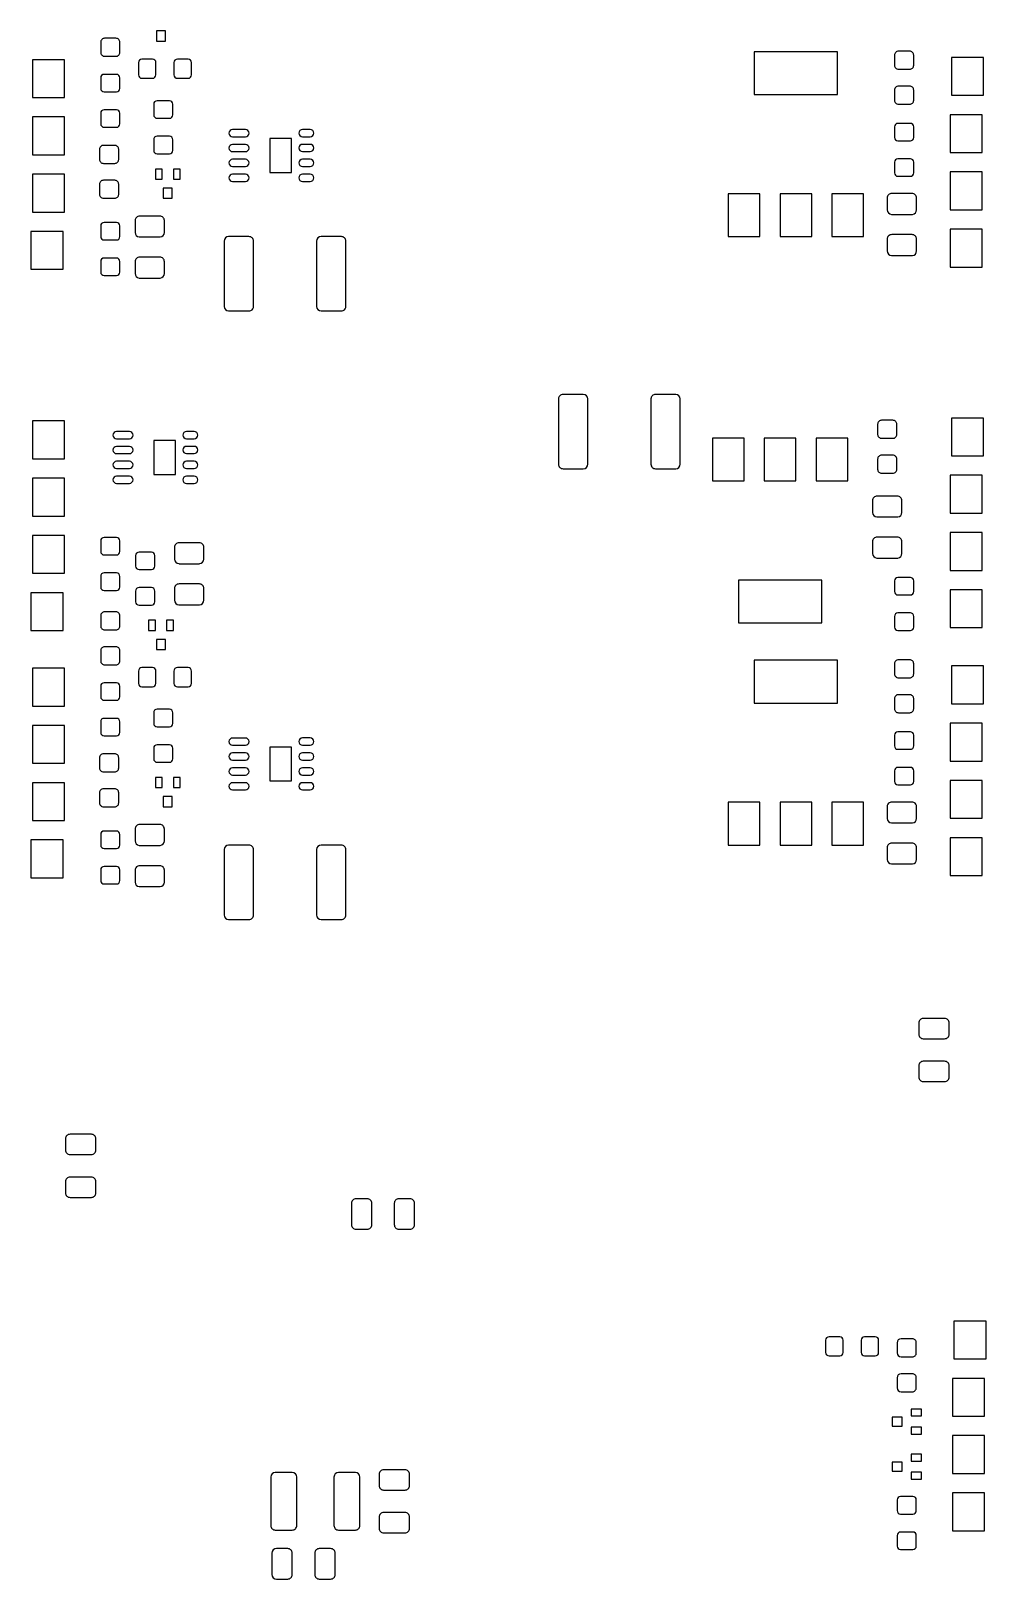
# Model space of a CAD drawing. Extents: x -210 to 210, y -160 to 160.
# Drawn here: x -45.7 to -3.4, y 17.8 to 86.5 of the extents above; entities that cross this region are included whole.
import ezdxf

# ---------------------------------------------------------------- set-up
doc = ezdxf.new("R2010")
doc.units = 0
doc.header["$MEASUREMENT"] = 0
doc.layers.get('0').update_dxf_attribs({"linetype": 'CONTINUOUS'})

msp = doc.modelspace()

# ---------------------------------------------------------------- linework, layer by layer
for points in [[(-41.795, 86.015, 0.414214), (-41.97, 86.19), (-41.97, 86.19), (-42.47, 86.19), (-42.47, 86.19, 0.414214), (-42.645, 86.015), (-42.645, 86.015), (-42.645, 85.565), (-42.645, 85.565, 0.414214), (-42.47, 85.39), (-42.47, 85.39), (-41.97, 85.39), (-41.97, 85.39, 0.414214), (-41.795, 85.565), (-41.795, 85.565), (-41.795, 86.015)], [(-40.195, 85.115, 0.415581), (-40.344998, 85.265), (-40.344998, 85.265), (-40.82, 85.265), (-40.82, 85.265, 0.414409), (-40.97, 85.115), (-40.97, 85.115), (-40.97, 84.565), (-40.97, 84.565, 0.412845), (-40.82, 84.415), (-40.82, 84.415), (-40.344998, 84.415), (-40.344998, 84.415, 0.414013), (-40.195, 84.565), (-40.195, 84.565), (-40.195, 85.115)], [(-38.62, 85.115, 0.41559), (-38.770002, 85.265), (-38.770002, 85.265), (-39.244998, 85.265), (-39.244998, 85.265, 0.414414), (-39.395, 85.115), (-39.395, 85.115), (-39.395, 84.565), (-39.395, 84.565, 0.412854), (-39.244998, 84.415), (-39.244998, 84.415), (-38.770002, 84.415), (-38.770002, 84.415, 0.414028), (-38.62, 84.565), (-38.62, 84.565), (-38.62, 85.115)], [(-6.595, 85.44, 0.414214), (-6.77, 85.615), (-6.77, 85.615), (-7.27, 85.615), (-7.27, 85.615, 0.414214), (-7.445, 85.44), (-7.445, 85.44), (-7.445, 84.99), (-7.445, 84.99, 0.414214), (-7.27, 84.815), (-7.27, 84.815), (-6.77, 84.815), (-6.77, 84.815, 0.414214), (-6.595, 84.99), (-6.595, 84.99), (-6.595, 85.44)], [(-41.795, 84.44, 0.415178), (-41.945, 84.59), (-41.945, 84.59), (-42.495, 84.59), (-42.495, 84.59, 0.415178), (-42.645, 84.44), (-42.645, 84.44), (-42.645, 83.965), (-42.645, 83.965, 0.413234), (-42.495, 83.815), (-42.495, 83.815), (-41.945, 83.815), (-41.945, 83.815, 0.413234), (-41.795, 83.965), (-41.795, 83.965), (-41.795, 84.44)], [(-6.595, 83.89, 0.414214), (-6.77, 84.065), (-6.77, 84.065), (-7.27, 84.065), (-7.27, 84.065, 0.414214), (-7.445, 83.89), (-7.445, 83.89), (-7.445, 83.44), (-7.445, 83.44, 0.414214), (-7.27, 83.265), (-7.27, 83.265), (-6.77, 83.265), (-6.77, 83.265, 0.414214), (-6.595, 83.44), (-6.595, 83.44), (-6.595, 83.89)], [(-39.445002, 83.265, 0.415198), (-39.595, 83.415), (-39.595, 83.415), (-40.144998, 83.415), (-40.144998, 83.415, 0.415202), (-40.295, 83.265), (-40.295, 83.265), (-40.295, 82.79), (-40.295, 82.79, 0.413253), (-40.144998, 82.64), (-40.144998, 82.64), (-39.595, 82.64), (-39.595, 82.64, 0.413252), (-39.445002, 82.79), (-39.445002, 82.79), (-39.445002, 83.265)], [(-41.795, 82.865, 0.415198), (-41.945, 83.015), (-41.945, 83.015), (-42.495, 83.015), (-42.495, 83.015, 0.415198), (-42.645, 82.865), (-42.645, 82.865), (-42.645, 82.39), (-42.645, 82.39, 0.413253), (-42.495, 82.24), (-42.495, 82.24), (-41.945, 82.24), (-41.945, 82.24, 0.413253), (-41.795, 82.39), (-41.795, 82.39), (-41.795, 82.865)], [(-39.445002, 81.69, 0.415198), (-39.595, 81.84), (-39.595, 81.84), (-40.144998, 81.84), (-40.144998, 81.84, 0.415202), (-40.295, 81.69), (-40.295, 81.69), (-40.295, 81.215), (-40.295, 81.215, 0.413243), (-40.144998, 81.065), (-40.144998, 81.065), (-39.595, 81.065), (-39.595, 81.065, 0.413243), (-39.445002, 81.215), (-39.445002, 81.215), (-39.445002, 81.69)], [(-36.227, 81.819995, 0.414214), (-36.067002, 81.98), (-36.067002, 81.98, 0.414214), (-36.227, 82.14), (-36.227, 82.14), (-36.796997, 82.14), (-36.796997, 82.14, 0.414214), (-36.957, 81.98), (-36.957, 81.98, 0.414214), (-36.796997, 81.819995), (-36.796997, 81.819995), (-36.227, 81.819995)], [(-33.356997, 81.822998, 0.414214), (-33.197, 81.982998), (-33.197, 81.982998, 0.414214), (-33.356997, 82.142998), (-33.356997, 82.142998), (-33.697002, 82.142998), (-33.697002, 82.142998, 0.414214), (-33.857, 81.982998), (-33.857, 81.982998, 0.414214), (-33.697002, 81.822998), (-33.697002, 81.822998), (-33.356997, 81.822998)], [(-6.595, 82.265, 0.415199), (-6.745, 82.415), (-6.745, 82.415), (-7.295, 82.415), (-7.295, 82.415, 0.4152), (-7.445, 82.265), (-7.445, 82.265), (-7.445, 81.79), (-7.445, 81.79, 0.41325), (-7.295, 81.64), (-7.295, 81.64), (-6.745, 81.64), (-6.745, 81.64, 0.41325), (-6.595, 81.79), (-6.595, 81.79), (-6.595, 82.265)], [(-41.845, 81.265005, 0.414214), (-42.02, 81.44), (-42.02, 81.44), (-42.52, 81.44), (-42.52, 81.44, 0.414214), (-42.695, 81.265005), (-42.695, 81.265005), (-42.695, 80.815), (-42.695, 80.815, 0.414214), (-42.52, 80.640005), (-42.52, 80.640005), (-42.02, 80.640005), (-42.02, 80.640005, 0.414214), (-41.845, 80.815), (-41.845, 80.815), (-41.845, 81.265005)], [(-36.227, 81.16, 0.414214), (-36.067002, 81.320005), (-36.067002, 81.320005, 0.414214), (-36.227, 81.479995), (-36.227, 81.479995), (-36.796997, 81.479995), (-36.796997, 81.479995, 0.414214), (-36.957, 81.320005), (-36.957, 81.320005, 0.414214), (-36.796997, 81.16), (-36.796997, 81.16), (-36.227, 81.16)], [(-33.356997, 81.162998, 0.414214), (-33.197, 81.322998), (-33.197, 81.322998, 0.414214), (-33.356997, 81.482998), (-33.356997, 81.482998), (-33.697002, 81.482998), (-33.697002, 81.482998, 0.414214), (-33.857, 81.322998), (-33.857, 81.322998, 0.414214), (-33.697002, 81.162998), (-33.697002, 81.162998), (-33.356997, 81.162998)], [(-36.227, 80.500996, 0.414214), (-36.067002, 80.661001), (-36.067002, 80.661001, 0.414214), (-36.227, 80.821001), (-36.227, 80.821001), (-36.796997, 80.821001), (-36.796997, 80.821001, 0.414214), (-36.957, 80.661001), (-36.957, 80.661001, 0.414214), (-36.796997, 80.500996), (-36.796997, 80.500996), (-36.227, 80.500996)], [(-33.356997, 80.498999, 0.414214), (-33.197, 80.659004), (-33.197, 80.659004, 0.414214), (-33.356997, 80.819004), (-33.356997, 80.819004), (-33.697002, 80.819004), (-33.697002, 80.819004, 0.414214), (-33.857, 80.659004), (-33.857, 80.659004, 0.414214), (-33.697002, 80.498999), (-33.697002, 80.498999), (-33.356997, 80.498999)], [(-6.595, 80.691001, 0.413231), (-6.745, 80.840996), (-6.745, 80.840996), (-7.295, 80.840996), (-7.295, 80.840996, 0.413231), (-7.445, 80.691001), (-7.445, 80.691001), (-7.445, 80.215996), (-7.445, 80.215996, 0.415181), (-7.295, 80.066001), (-7.295, 80.066001), (-6.745, 80.066001), (-6.745, 80.066001, 0.41518), (-6.595, 80.215996), (-6.595, 80.215996), (-6.595, 80.691001)], [(-41.845, 79.715, 0.414214), (-42.02, 79.89), (-42.02, 79.89), (-42.52, 79.89), (-42.52, 79.89, 0.414214), (-42.695, 79.715), (-42.695, 79.715), (-42.695, 79.265), (-42.695, 79.265, 0.414214), (-42.52, 79.09), (-42.52, 79.09), (-42.02, 79.09), (-42.02, 79.09, 0.414214), (-41.845, 79.265), (-41.845, 79.265), (-41.845, 79.715)], [(-36.227, 79.839995, 0.414214), (-36.067002, 80), (-36.067002, 80, 0.414214), (-36.227, 80.16), (-36.227, 80.16), (-36.796997, 80.16), (-36.796997, 80.16, 0.414214), (-36.957, 80), (-36.957, 80, 0.414214), (-36.796997, 79.839995), (-36.796997, 79.839995), (-36.227, 79.839995)], [(-33.356997, 79.838999, 0.414214), (-33.197, 79.998999), (-33.197, 79.998999, 0.414214), (-33.356997, 80.158999), (-33.356997, 80.158999), (-33.697002, 80.158999), (-33.697002, 80.158999, 0.414214), (-33.857, 79.998999), (-33.857, 79.998999, 0.414214), (-33.697002, 79.838999), (-33.697002, 79.838999), (-33.356997, 79.838999)], [(-6.47, 79.102002, 0.414939), (-6.67, 79.301997), (-6.67, 79.301997), (-7.57, 79.301997), (-7.57, 79.301997, 0.414939), (-7.77, 79.102002), (-7.77, 79.102002), (-7.77, 78.576997), (-7.77, 78.576997, 0.393126), (-7.584, 78.377998), (-7.584, 78.377998), (-7.57, 78.377002), (-7.57, 78.377002), (-6.67, 78.377002), (-6.67, 78.377002), (-6.656, 78.377998), (-6.656, 78.377998, 0.393126), (-6.47, 78.576997), (-6.47, 78.576997), (-6.47, 79.102002)], [(-41.795, 77.864995, 0.415198), (-41.945, 78.015), (-41.945, 78.015), (-42.495, 78.015), (-42.495, 78.015, 0.415198), (-42.645, 77.864995), (-42.645, 77.864995), (-42.645, 77.39), (-42.645, 77.39, 0.413253), (-42.495, 77.24), (-42.495, 77.24), (-41.945, 77.24), (-41.945, 77.24, 0.413253), (-41.795, 77.39), (-41.795, 77.39), (-41.795, 77.864995)], [(-39.82, 78.102998, 0.414951), (-40.02, 78.303003), (-40.02, 78.303003), (-40.92, 78.303003), (-40.92, 78.303003, 0.414951), (-41.12, 78.102998), (-41.12, 78.102998), (-41.12, 77.578003), (-41.12, 77.578003, 0.393122), (-40.933999, 77.379004), (-40.933999, 77.379004), (-40.92, 77.377998), (-40.92, 77.377998), (-40.02, 77.377998), (-40.02, 77.377998), (-40.006001, 77.379004), (-40.006001, 77.379004, 0.393118), (-39.82, 77.578003), (-39.82, 77.578003), (-39.82, 78.102998)], [(-35.870999, 77.189995, 0.414804), (-36.070999, 77.39), (-36.070999, 77.39), (-36.972002, 77.39), (-36.972002, 77.39, 0.413639), (-37.172002, 77.189995), (-37.172002, 77.189995), (-37.172002, 74.29), (-37.172002, 74.29, 0.413624), (-36.972002, 74.089995), (-36.972002, 74.089995), (-36.070999, 74.089995), (-36.070999, 74.089995, 0.414797), (-35.870999, 74.29), (-35.870999, 74.29), (-35.870999, 77.189995)], [(-31.769998, 77.189995, 0.414958), (-31.970002, 77.39), (-31.970002, 77.39), (-32.871001, 77.39), (-32.871001, 77.39, 0.413492), (-33.071001, 77.189995), (-33.071001, 77.189995), (-33.071001, 74.29), (-33.071001, 74.29, 0.413478), (-32.871001, 74.089995), (-32.871001, 74.089995), (-31.970002, 74.089995), (-31.970002, 74.089995, 0.414958), (-31.769998, 74.29), (-31.769998, 74.29), (-31.769998, 77.189995)], [(-6.47, 77.276997, 0.414953), (-6.67, 77.477002), (-6.67, 77.477002), (-7.57, 77.477002), (-7.57, 77.477002, 0.414953), (-7.77, 77.276997), (-7.77, 77.276997), (-7.77, 76.752002), (-7.77, 76.752002, 0.39312), (-7.584, 76.553003), (-7.584, 76.553003), (-7.57, 76.551997), (-7.57, 76.551997), (-6.67, 76.551997), (-6.67, 76.551997), (-6.656, 76.553003), (-6.656, 76.553003, 0.39312), (-6.47, 76.752002), (-6.47, 76.752002), (-6.47, 77.276997)], [(-41.795, 76.289995, 0.415198), (-41.945, 76.44), (-41.945, 76.44), (-42.495, 76.44), (-42.495, 76.44, 0.415198), (-42.645, 76.289995), (-42.645, 76.289995), (-42.645, 75.815), (-42.645, 75.815, 0.413234), (-42.495, 75.664995), (-42.495, 75.664995), (-41.945, 75.664995), (-41.945, 75.664995, 0.413234), (-41.795, 75.815), (-41.795, 75.815), (-41.795, 76.289995)], [(-39.82, 76.277002, 0.414944), (-40.02, 76.476997), (-40.02, 76.476997), (-40.92, 76.476997), (-40.92, 76.476997, 0.414944), (-41.12, 76.277002), (-41.12, 76.277002), (-41.12, 75.751997), (-41.12, 75.751997, 0.393115), (-40.933999, 75.552998), (-40.933999, 75.552998), (-40.92, 75.552002), (-40.92, 75.552002), (-40.02, 75.552002), (-40.02, 75.552002), (-40.006001, 75.552998), (-40.006001, 75.552998, 0.393112), (-39.82, 75.751997), (-39.82, 75.751997), (-39.82, 76.277002)], [(-21.045, 70.189995, 0.413489), (-21.245, 70.39), (-21.245, 70.39), (-22.145999, 70.39), (-22.145999, 70.39, 0.414955), (-22.345999, 70.189995), (-22.345999, 70.189995), (-22.345999, 67.29), (-22.345999, 67.29, 0.414955), (-22.145999, 67.089995), (-22.145999, 67.089995), (-21.245, 67.089995), (-21.245, 67.089995, 0.413489), (-21.045, 67.29), (-21.045, 67.29), (-21.045, 70.189995)], [(-16.945001, 70.189995, 0.413491), (-17.145, 70.39), (-17.145, 70.39), (-18.045999, 70.39), (-18.045999, 70.39, 0.414955), (-18.246001, 70.189995), (-18.246001, 70.189995), (-18.246001, 67.29), (-18.246001, 67.29, 0.414955), (-18.045999, 67.089995), (-18.045999, 67.089995), (-17.145, 67.089995), (-17.145, 67.089995, 0.413491), (-16.945001, 67.29), (-16.945001, 67.29), (-16.945001, 70.189995)], [(-41.37, 68.421001, 0.414214), (-41.21, 68.581001), (-41.21, 68.581001, 0.414214), (-41.37, 68.741001), (-41.37, 68.741001), (-41.94, 68.741001), (-41.94, 68.741001, 0.414214), (-42.1, 68.581001), (-42.1, 68.581001, 0.414214), (-41.94, 68.421001), (-41.94, 68.421001), (-41.37, 68.421001)], [(-38.5, 68.423003, 0.414214), (-38.339998, 68.582998), (-38.339998, 68.582998, 0.414214), (-38.5, 68.742998), (-38.5, 68.742998), (-38.84, 68.742998), (-38.84, 68.742998, 0.414214), (-39, 68.582998), (-39, 68.582998, 0.414214), (-38.84, 68.423003), (-38.84, 68.423003), (-38.5, 68.423003)], [(-7.345, 69.064995, 0.414214), (-7.52, 69.239995), (-7.52, 69.239995), (-8.019999, 69.239995), (-8.019999, 69.239995, 0.414214), (-8.195, 69.064995), (-8.195, 69.064995), (-8.195, 68.614995), (-8.195, 68.614995, 0.414214), (-8.019999, 68.44), (-8.019999, 68.44), (-7.52, 68.44), (-7.52, 68.44, 0.414214), (-7.345, 68.614995), (-7.345, 68.614995), (-7.345, 69.064995)], [(-41.37, 67.760996, 0.414214), (-41.21, 67.920996), (-41.21, 67.920996, 0.414214), (-41.37, 68.081001), (-41.37, 68.081001), (-41.94, 68.081001), (-41.94, 68.081001, 0.414214), (-42.1, 67.920996), (-42.1, 67.920996, 0.414214), (-41.94, 67.760996), (-41.94, 67.760996), (-41.37, 67.760996)], [(-38.5, 67.763003, 0.414214), (-38.339998, 67.923003), (-38.339998, 67.923003, 0.414214), (-38.5, 68.083003), (-38.5, 68.083003), (-38.84, 68.083003), (-38.84, 68.083003, 0.414214), (-39, 67.923003), (-39, 67.923003, 0.414214), (-38.84, 67.763003), (-38.84, 67.763003), (-38.5, 67.763003)], [(-41.37, 67.100005, 0.414214), (-41.21, 67.259995), (-41.21, 67.259995, 0.414214), (-41.37, 67.42), (-41.37, 67.42), (-41.94, 67.42), (-41.94, 67.42, 0.414214), (-42.1, 67.259995), (-42.1, 67.259995, 0.414214), (-41.94, 67.100005), (-41.94, 67.100005), (-41.37, 67.100005)], [(-38.5, 67.098999, 0.414214), (-38.339998, 67.258999), (-38.339998, 67.258999, 0.414214), (-38.5, 67.418999), (-38.5, 67.418999), (-38.84, 67.418999), (-38.84, 67.418999, 0.414214), (-39, 67.258999), (-39, 67.258999, 0.414214), (-38.84, 67.098999), (-38.84, 67.098999), (-38.5, 67.098999)], [(-7.345, 67.515, 0.414214), (-7.52, 67.69), (-7.52, 67.69), (-8.019999, 67.69), (-8.019999, 67.69, 0.414214), (-8.195, 67.515), (-8.195, 67.515), (-8.195, 67.065), (-8.195, 67.065, 0.414214), (-8.019999, 66.89), (-8.019999, 66.89), (-7.52, 66.89), (-7.52, 66.89, 0.414214), (-7.345, 67.065), (-7.345, 67.065), (-7.345, 67.515)], [(-41.37, 66.441001, 0.414214), (-41.21, 66.601001), (-41.21, 66.601001, 0.414214), (-41.37, 66.761001), (-41.37, 66.761001), (-41.94, 66.761001), (-41.94, 66.761001, 0.414214), (-42.1, 66.601001), (-42.1, 66.601001, 0.414214), (-41.94, 66.441001), (-41.94, 66.441001), (-41.37, 66.441001)], [(-38.5, 66.439004, 0.414214), (-38.339998, 66.598994), (-38.339998, 66.598994, 0.414214), (-38.5, 66.758999), (-38.5, 66.758999), (-38.84, 66.758999), (-38.84, 66.758999, 0.414214), (-39, 66.598994), (-39, 66.598994, 0.414214), (-38.84, 66.439004), (-38.84, 66.439004), (-38.5, 66.439004)], [(-7.12, 65.677998, 0.414945), (-7.32, 65.877998), (-7.32, 65.877998), (-8.22, 65.877998), (-8.22, 65.877998, 0.414945), (-8.42, 65.677998), (-8.42, 65.677998), (-8.42, 65.153003), (-8.42, 65.153003, 0.393128), (-8.234, 64.953999), (-8.234, 64.953999), (-8.22, 64.952998), (-8.22, 64.952998), (-7.32, 64.952998), (-7.32, 64.952998), (-7.306, 64.953999), (-7.306, 64.953999, 0.393127), (-7.12, 65.153003), (-7.12, 65.153003), (-7.12, 65.677998)], [(-41.795, 63.890005, 0.415178), (-41.945, 64.04), (-41.945, 64.04), (-42.495, 64.04), (-42.495, 64.04, 0.415178), (-42.645, 63.890005), (-42.645, 63.890005), (-42.645, 63.415), (-42.645, 63.415, 0.413233), (-42.495, 63.265005), (-42.495, 63.265005), (-41.945, 63.265005), (-41.945, 63.265005, 0.413233), (-41.795, 63.415), (-41.795, 63.415), (-41.795, 63.890005)], [(-7.12, 63.851997, 0.414952), (-7.32, 64.052002), (-7.32, 64.052002), (-8.22, 64.052002), (-8.22, 64.052002, 0.414952), (-8.42, 63.851997), (-8.42, 63.851997), (-8.42, 63.327002), (-8.42, 63.327002, 0.393121), (-8.234, 63.128003), (-8.234, 63.128003), (-8.22, 63.126997), (-8.22, 63.126997), (-7.32, 63.126997), (-7.32, 63.126997), (-7.306, 63.128003), (-7.306, 63.128003, 0.39312), (-7.12, 63.327002), (-7.12, 63.327002), (-7.12, 63.851997)], [(-40.245, 63.24, 0.415202), (-40.395, 63.39), (-40.395, 63.39), (-40.945, 63.39), (-40.945, 63.39, 0.415202), (-41.095, 63.24), (-41.095, 63.24), (-41.095, 62.765), (-41.095, 62.765, 0.413243), (-40.945, 62.615), (-40.945, 62.615), (-40.395, 62.615), (-40.395, 62.615, 0.413243), (-40.245, 62.765), (-40.245, 62.765), (-40.245, 63.24)], [(-38.07, 63.602998, 0.414951), (-38.27, 63.803003), (-38.27, 63.803003), (-39.17, 63.803003), (-39.17, 63.803003, 0.414955), (-39.37, 63.602998), (-39.37, 63.602998), (-39.37, 63.078003), (-39.37, 63.078003, 0.393119), (-39.184001, 62.878994), (-39.184001, 62.878994), (-39.17, 62.877998), (-39.17, 62.877998), (-38.27, 62.877998), (-38.27, 62.877998), (-38.256001, 62.878994), (-38.256001, 62.878994, 0.393119), (-38.07, 63.078003), (-38.07, 63.078003), (-38.07, 63.602998)], [(-41.795, 62.315, 0.415198), (-41.945, 62.465), (-41.945, 62.465), (-42.495, 62.465), (-42.495, 62.465, 0.415198), (-42.645, 62.315), (-42.645, 62.315), (-42.645, 61.84), (-42.645, 61.84, 0.413243), (-42.495, 61.69), (-42.495, 61.69), (-41.945, 61.69), (-41.945, 61.69, 0.413243), (-41.795, 61.84), (-41.795, 61.84), (-41.795, 62.315)], [(-38.07, 61.776997, 0.414951), (-38.27, 61.976997), (-38.27, 61.976997), (-39.17, 61.976997), (-39.17, 61.976997, 0.414955), (-39.37, 61.776997), (-39.37, 61.776997), (-39.37, 61.252002), (-39.37, 61.252002, 0.393119), (-39.184001, 61.052998), (-39.184001, 61.052998), (-39.17, 61.051997), (-39.17, 61.051997), (-38.27, 61.051997), (-38.27, 61.051997), (-38.256001, 61.052998), (-38.256001, 61.052998, 0.393119), (-38.07, 61.252002), (-38.07, 61.252002), (-38.07, 61.776997)], [(-6.595, 62.115, 0.415189), (-6.745, 62.265), (-6.745, 62.265), (-7.295, 62.265), (-7.295, 62.265, 0.41519), (-7.445, 62.115), (-7.445, 62.115), (-7.445, 61.64), (-7.445, 61.64, 0.413241), (-7.295, 61.49), (-7.295, 61.49), (-6.745, 61.49), (-6.745, 61.49, 0.413241), (-6.595, 61.64), (-6.595, 61.64), (-6.595, 62.115)], [(-40.245, 61.665, 0.415193), (-40.395, 61.815), (-40.395, 61.815), (-40.945, 61.815), (-40.945, 61.815, 0.415193), (-41.095, 61.665), (-41.095, 61.665), (-41.095, 61.19), (-41.095, 61.19, 0.413243), (-40.945, 61.04), (-40.945, 61.04), (-40.395, 61.04), (-40.395, 61.04, 0.413243), (-40.245, 61.19), (-40.245, 61.19), (-40.245, 61.665)], [(-41.795, 60.565, 0.414214), (-41.97, 60.74), (-41.97, 60.74), (-42.47, 60.74), (-42.47, 60.74, 0.414214), (-42.645, 60.565), (-42.645, 60.565), (-42.645, 60.115), (-42.645, 60.115, 0.414214), (-42.47, 59.94), (-42.47, 59.94), (-41.97, 59.94), (-41.97, 59.94, 0.414214), (-41.795, 60.115), (-41.795, 60.115), (-41.795, 60.565)], [(-6.595, 60.54, 0.415189), (-6.745, 60.69), (-6.745, 60.69), (-7.295, 60.69), (-7.295, 60.69, 0.41519), (-7.445, 60.54), (-7.445, 60.54), (-7.445, 60.065), (-7.445, 60.065, 0.413241), (-7.295, 59.915), (-7.295, 59.915), (-6.745, 59.915), (-6.745, 59.915, 0.413241), (-6.595, 60.065), (-6.595, 60.065), (-6.595, 60.54)], [(-41.795, 59.015, 0.414214), (-41.97, 59.19), (-41.97, 59.19), (-42.47, 59.19), (-42.47, 59.19, 0.414214), (-42.645, 59.015), (-42.645, 59.015), (-42.645, 58.565), (-42.645, 58.565, 0.414214), (-42.47, 58.39), (-42.47, 58.39), (-41.97, 58.39), (-41.97, 58.39, 0.414214), (-41.795, 58.565), (-41.795, 58.565), (-41.795, 59.015)], [(-6.595, 58.44, 0.414214), (-6.77, 58.615), (-6.77, 58.615), (-7.27, 58.615), (-7.27, 58.615, 0.414214), (-7.445, 58.44), (-7.445, 58.44), (-7.445, 57.99), (-7.445, 57.99, 0.414214), (-7.27, 57.815), (-7.27, 57.815), (-6.77, 57.815), (-6.77, 57.815, 0.414214), (-6.595, 57.99), (-6.595, 57.99), (-6.595, 58.44)], [(-40.195, 58.115, 0.415571), (-40.344998, 58.265), (-40.344998, 58.265), (-40.82, 58.265), (-40.82, 58.265, 0.414409), (-40.97, 58.115), (-40.97, 58.115), (-40.97, 57.565), (-40.97, 57.565, 0.412845), (-40.82, 57.415), (-40.82, 57.415), (-40.344998, 57.415), (-40.344998, 57.415, 0.414004), (-40.195, 57.565), (-40.195, 57.565), (-40.195, 58.115)], [(-38.62, 58.115, 0.415581), (-38.770002, 58.265), (-38.770002, 58.265), (-39.244998, 58.265), (-39.244998, 58.265, 0.414414), (-39.395, 58.115), (-39.395, 58.115), (-39.395, 57.565), (-39.395, 57.565, 0.412854), (-39.244998, 57.415), (-39.244998, 57.415), (-38.770002, 57.415), (-38.770002, 57.415, 0.414018), (-38.62, 57.565), (-38.62, 57.565), (-38.62, 58.115)], [(-41.795, 57.44, 0.415188), (-41.945, 57.59), (-41.945, 57.59), (-42.495, 57.59), (-42.495, 57.59, 0.415188), (-42.645, 57.44), (-42.645, 57.44), (-42.645, 56.965), (-42.645, 56.965, 0.413243), (-42.495, 56.815), (-42.495, 56.815), (-41.945, 56.815), (-41.945, 56.815, 0.413243), (-41.795, 56.965), (-41.795, 56.965), (-41.795, 57.44)], [(-6.595, 56.89, 0.414214), (-6.77, 57.065), (-6.77, 57.065), (-7.27, 57.065), (-7.27, 57.065, 0.414214), (-7.445, 56.89), (-7.445, 56.89), (-7.445, 56.44), (-7.445, 56.44, 0.414214), (-7.27, 56.265), (-7.27, 56.265), (-6.77, 56.265), (-6.77, 56.265, 0.414214), (-6.595, 56.44), (-6.595, 56.44), (-6.595, 56.89)], [(-39.445002, 56.265, 0.415188), (-39.595, 56.415), (-39.595, 56.415), (-40.144998, 56.415), (-40.144998, 56.415, 0.415193), (-40.295, 56.265), (-40.295, 56.265), (-40.295, 55.79), (-40.295, 55.79, 0.413243), (-40.144998, 55.64), (-40.144998, 55.64), (-39.595, 55.64), (-39.595, 55.64, 0.413243), (-39.445002, 55.79), (-39.445002, 55.79), (-39.445002, 56.265)], [(-41.795, 55.865, 0.415188), (-41.945, 56.015), (-41.945, 56.015), (-42.495, 56.015), (-42.495, 56.015, 0.415188), (-42.645, 55.865), (-42.645, 55.865), (-42.645, 55.39), (-42.645, 55.39, 0.413243), (-42.495, 55.24), (-42.495, 55.24), (-41.945, 55.24), (-41.945, 55.24, 0.413243), (-41.795, 55.39), (-41.795, 55.39), (-41.795, 55.865)], [(-36.227, 54.821001, 0.414214), (-36.067002, 54.981001), (-36.067002, 54.981001, 0.414214), (-36.227, 55.140996), (-36.227, 55.140996), (-36.796997, 55.140996), (-36.796997, 55.140996, 0.414214), (-36.957, 54.981001), (-36.957, 54.981001, 0.414214), (-36.796997, 54.821001), (-36.796997, 54.821001), (-36.227, 54.821001)], [(-33.356997, 54.822998, 0.414214), (-33.197, 54.983003), (-33.197, 54.983003, 0.414214), (-33.356997, 55.142998), (-33.356997, 55.142998), (-33.697002, 55.142998), (-33.697002, 55.142998, 0.414214), (-33.857, 54.983003), (-33.857, 54.983003, 0.414214), (-33.697002, 54.822998), (-33.697002, 54.822998), (-33.356997, 54.822998)], [(-6.595, 55.265, 0.415199), (-6.745, 55.415), (-6.745, 55.415), (-7.295, 55.415), (-7.295, 55.415, 0.4152), (-7.445, 55.265), (-7.445, 55.265), (-7.445, 54.79), (-7.445, 54.79, 0.413241), (-7.295, 54.64), (-7.295, 54.64), (-6.745, 54.64), (-6.745, 54.64, 0.413241), (-6.595, 54.79), (-6.595, 54.79), (-6.595, 55.265)], [(-41.845, 54.265, 0.414214), (-42.02, 54.44), (-42.02, 54.44), (-42.52, 54.44), (-42.52, 54.44, 0.414214), (-42.695, 54.265), (-42.695, 54.265), (-42.695, 53.815), (-42.695, 53.815, 0.414214), (-42.52, 53.64), (-42.52, 53.64), (-42.02, 53.64), (-42.02, 53.64, 0.414214), (-41.845, 53.815), (-41.845, 53.815), (-41.845, 54.265)], [(-39.445002, 54.69, 0.415188), (-39.595, 54.84), (-39.595, 54.84), (-40.144998, 54.84), (-40.144998, 54.84, 0.415193), (-40.295, 54.69), (-40.295, 54.69), (-40.295, 54.215), (-40.295, 54.215, 0.413243), (-40.144998, 54.065), (-40.144998, 54.065), (-39.595, 54.065), (-39.595, 54.065, 0.413243), (-39.445002, 54.215), (-39.445002, 54.215), (-39.445002, 54.69)], [(-36.227, 54.161001, 0.414214), (-36.067002, 54.320996), (-36.067002, 54.320996, 0.414214), (-36.227, 54.481001), (-36.227, 54.481001), (-36.796997, 54.481001), (-36.796997, 54.481001, 0.414214), (-36.957, 54.320996), (-36.957, 54.320996, 0.414214), (-36.796997, 54.161001), (-36.796997, 54.161001), (-36.227, 54.161001)], [(-33.356997, 54.163003, 0.414214), (-33.197, 54.322998), (-33.197, 54.322998, 0.414214), (-33.356997, 54.482998), (-33.356997, 54.482998), (-33.697002, 54.482998), (-33.697002, 54.482998, 0.414214), (-33.857, 54.322998), (-33.857, 54.322998, 0.414214), (-33.697002, 54.163003), (-33.697002, 54.163003), (-33.356997, 54.163003)], [(-36.227, 53.5, 0.414214), (-36.067002, 53.66), (-36.067002, 53.66, 0.414214), (-36.227, 53.82), (-36.227, 53.82), (-36.796997, 53.82), (-36.796997, 53.82, 0.414214), (-36.957, 53.66), (-36.957, 53.66, 0.414214), (-36.796997, 53.5), (-36.796997, 53.5), (-36.227, 53.5)], [(-33.356997, 53.498999, 0.414214), (-33.197, 53.658999), (-33.197, 53.658999, 0.414214), (-33.356997, 53.818999), (-33.356997, 53.818999), (-33.697002, 53.818999), (-33.697002, 53.818999, 0.414214), (-33.857, 53.658999), (-33.857, 53.658999, 0.414214), (-33.697002, 53.498999), (-33.697002, 53.498999), (-33.356997, 53.498999)], [(-6.595, 53.69, 0.415189), (-6.745, 53.84), (-6.745, 53.84), (-7.295, 53.84), (-7.295, 53.84, 0.41519), (-7.445, 53.69), (-7.445, 53.69), (-7.445, 53.215), (-7.445, 53.215, 0.413241), (-7.295, 53.065), (-7.295, 53.065), (-6.745, 53.065), (-6.745, 53.065, 0.413241), (-6.595, 53.215), (-6.595, 53.215), (-6.595, 53.69)], [(-36.227, 52.84, 0.414214), (-36.067002, 53), (-36.067002, 53, 0.414214), (-36.227, 53.16), (-36.227, 53.16), (-36.796997, 53.16), (-36.796997, 53.16, 0.414214), (-36.957, 53), (-36.957, 53, 0.414214), (-36.796997, 52.84), (-36.796997, 52.84), (-36.227, 52.84)], [(-33.356997, 52.838999, 0.414214), (-33.197, 52.998999), (-33.197, 52.998999, 0.414214), (-33.356997, 53.158999), (-33.356997, 53.158999), (-33.697002, 53.158999), (-33.697002, 53.158999, 0.414214), (-33.857, 52.998999), (-33.857, 52.998999, 0.414214), (-33.697002, 52.838999), (-33.697002, 52.838999), (-33.356997, 52.838999)], [(-41.845, 52.715, 0.414214), (-42.02, 52.89), (-42.02, 52.89), (-42.52, 52.89), (-42.52, 52.89, 0.414214), (-42.695, 52.715), (-42.695, 52.715), (-42.695, 52.265), (-42.695, 52.265, 0.414214), (-42.52, 52.09), (-42.52, 52.09), (-42.02, 52.09), (-42.02, 52.09, 0.414214), (-41.845, 52.265), (-41.845, 52.265), (-41.845, 52.715)], [(-6.47, 52.103003, 0.414946), (-6.67, 52.303003), (-6.67, 52.303003), (-7.57, 52.303003), (-7.57, 52.303003, 0.414946), (-7.77, 52.103003), (-7.77, 52.103003), (-7.77, 51.577998), (-7.77, 51.577998, 0.393113), (-7.584, 51.378999), (-7.584, 51.378999), (-7.57, 51.378003), (-7.57, 51.378003), (-6.67, 51.378003), (-6.67, 51.378003), (-6.656, 51.378999), (-6.656, 51.378999, 0.393113), (-6.47, 51.577998), (-6.47, 51.577998), (-6.47, 52.103003)], [(-41.795, 50.865, 0.415198), (-41.945, 51.015), (-41.945, 51.015), (-42.495, 51.015), (-42.495, 51.015, 0.415198), (-42.645, 50.865), (-42.645, 50.865), (-42.645, 50.39), (-42.645, 50.39, 0.413243), (-42.495, 50.24), (-42.495, 50.24), (-41.945, 50.24), (-41.945, 50.24, 0.413243), (-41.795, 50.39), (-41.795, 50.39), (-41.795, 50.865)], [(-39.82, 51.102002, 0.414944), (-40.02, 51.302002), (-40.02, 51.302002), (-40.92, 51.302002), (-40.92, 51.302002, 0.414944), (-41.12, 51.102002), (-41.12, 51.102002), (-41.12, 50.577002), (-41.12, 50.577002, 0.393122), (-40.933999, 50.377998), (-40.933999, 50.377998), (-40.92, 50.377002), (-40.92, 50.377002), (-40.02, 50.377002), (-40.02, 50.377002), (-40.006001, 50.377998), (-40.006001, 50.377998, 0.393119), (-39.82, 50.577002), (-39.82, 50.577002), (-39.82, 51.102002)], [(-35.870999, 50.19, 0.414797), (-36.070999, 50.39), (-36.070999, 50.39), (-36.972002, 50.39), (-36.972002, 50.39, 0.413624), (-37.172002, 50.19), (-37.172002, 50.19), (-37.172002, 47.29), (-37.172002, 47.29, 0.413624), (-36.972002, 47.09), (-36.972002, 47.09), (-36.070999, 47.09), (-36.070999, 47.09, 0.414797), (-35.870999, 47.29), (-35.870999, 47.29), (-35.870999, 50.19)], [(-31.769998, 50.19, 0.414951), (-31.970002, 50.39), (-31.970002, 50.39), (-32.871001, 50.39), (-32.871001, 50.39, 0.413478), (-33.071001, 50.19), (-33.071001, 50.19), (-33.071001, 47.29), (-33.071001, 47.29, 0.413485), (-32.871001, 47.09), (-32.871001, 47.09), (-31.970002, 47.09), (-31.970002, 47.09, 0.414951), (-31.769998, 47.29), (-31.769998, 47.29), (-31.769998, 50.19)], [(-6.47, 50.278003, 0.414946), (-6.67, 50.477998), (-6.67, 50.477998), (-7.57, 50.477998), (-7.57, 50.477998, 0.414946), (-7.77, 50.278003), (-7.77, 50.278003), (-7.77, 49.752998), (-7.77, 49.752998, 0.393106), (-7.584, 49.554004), (-7.584, 49.554004), (-7.57, 49.552998), (-7.57, 49.552998), (-6.67, 49.552998), (-6.67, 49.552998), (-6.656, 49.554004), (-6.656, 49.554004, 0.393106), (-6.47, 49.752998), (-6.47, 49.752998), (-6.47, 50.278003)], [(-39.82, 49.277998, 0.414944), (-40.02, 49.477998), (-40.02, 49.477998), (-40.92, 49.477998), (-40.92, 49.477998, 0.414944), (-41.12, 49.277998), (-41.12, 49.277998), (-41.12, 48.753003), (-41.12, 48.753003, 0.393122), (-40.933999, 48.553999), (-40.933999, 48.553999), (-40.92, 48.553003), (-40.92, 48.553003), (-40.02, 48.553003), (-40.02, 48.553003), (-40.006001, 48.553999), (-40.006001, 48.553999, 0.393119), (-39.82, 48.753003), (-39.82, 48.753003), (-39.82, 49.277998)], [(-41.795, 49.29, 0.415188), (-41.945, 49.44), (-41.945, 49.44), (-42.495, 49.44), (-42.495, 49.44, 0.415188), (-42.645, 49.29), (-42.645, 49.29), (-42.645, 48.815), (-42.645, 48.815, 0.413243), (-42.495, 48.665), (-42.495, 48.665), (-41.945, 48.665), (-41.945, 48.665, 0.413243), (-41.795, 48.815), (-41.795, 48.815), (-41.795, 49.29)], [(-5.025, 42.5, 0.414214), (-5.225, 42.7), (-5.225, 42.7), (-6.175, 42.7), (-6.175, 42.7, 0.414214), (-6.375, 42.5), (-6.375, 42.5), (-6.375, 42), (-6.375, 42, 0.414214), (-6.175, 41.8), (-6.175, 41.8), (-5.225, 41.8), (-5.225, 41.8, 0.414214), (-5.025, 42), (-5.025, 42), (-5.025, 42.5)], [(-5.025, 40.599998, 0.414214), (-5.225, 40.800002), (-5.225, 40.800002), (-6.175, 40.800002), (-6.175, 40.800002, 0.414214), (-6.375, 40.599998), (-6.375, 40.599998), (-6.375, 40.1), (-6.375, 40.1, 0.414214), (-6.175, 39.9), (-6.175, 39.9), (-5.225, 39.9), (-5.225, 39.9, 0.414214), (-5.025, 40.1), (-5.025, 40.1), (-5.025, 40.599998)], [(-42.855, 37.360002, 0.414214), (-43.055, 37.56), (-43.055, 37.56), (-44.005, 37.56), (-44.005, 37.56, 0.414214), (-44.205, 37.360002), (-44.205, 37.360002), (-44.205, 36.86), (-44.205, 36.86, 0.414214), (-44.005, 36.66), (-44.005, 36.66), (-43.055, 36.66), (-43.055, 36.66, 0.414214), (-42.855, 36.86), (-42.855, 36.86), (-42.855, 37.360002)], [(-42.855, 35.46, 0.414214), (-43.055, 35.659998), (-43.055, 35.659998), (-44.005, 35.659998), (-44.005, 35.659998, 0.414214), (-44.205, 35.46), (-44.205, 35.46), (-44.205, 34.960002), (-44.205, 34.960002, 0.414214), (-44.005, 34.759998), (-44.005, 34.759998), (-43.055, 34.759998), (-43.055, 34.759998, 0.414214), (-42.855, 34.960002), (-42.855, 34.960002), (-42.855, 35.46)], [(-30.625, 34.5, 0.414214), (-30.825, 34.7), (-30.825, 34.7), (-31.325002, 34.7), (-31.325002, 34.7, 0.414214), (-31.525, 34.5), (-31.525, 34.5), (-31.525, 33.564001), (-31.525, 33.564001, 0.017483), (-31.525, 33.550002), (-31.525, 33.550002, 0.414214), (-31.325002, 33.349998), (-31.325002, 33.349998), (-30.825, 33.349998), (-30.825, 33.349998, 0.414214), (-30.625, 33.550002), (-30.625, 33.550002, 0.017483), (-30.625, 33.564001), (-30.625, 33.564001), (-30.625, 34.5)], [(-28.725, 34.5, 0.414214), (-28.925, 34.7), (-28.925, 34.7), (-29.425, 34.7), (-29.425, 34.7, 0.414214), (-29.625, 34.5), (-29.625, 34.5), (-29.625, 33.564001), (-29.625, 33.564001, 0.017483), (-29.625, 33.550002), (-29.625, 33.550002, 0.414214), (-29.425, 33.349998), (-29.425, 33.349998), (-28.925, 33.349998), (-28.925, 33.349998, 0.414214), (-28.725, 33.550002), (-28.725, 33.550002, 0.017483), (-28.725, 33.564001), (-28.725, 33.564001), (-28.725, 34.5)], [(-9.725, 28.425, 0.415586), (-9.874999, 28.575), (-9.874999, 28.575), (-10.35, 28.575), (-10.35, 28.575, 0.414407), (-10.5, 28.425), (-10.5, 28.425), (-10.5, 27.875), (-10.5, 27.875, 0.412847), (-10.35, 27.725), (-10.35, 27.725), (-9.874999, 27.725), (-9.874999, 27.725, 0.414013), (-9.725, 27.875), (-9.725, 27.875), (-9.725, 28.425)], [(-8.15, 28.425, 0.415588), (-8.3, 28.575), (-8.3, 28.575), (-8.774999, 28.575), (-8.774999, 28.575, 0.414408), (-8.925, 28.425), (-8.925, 28.425), (-8.925, 27.875), (-8.925, 27.875, 0.412849), (-8.774999, 27.725), (-8.774999, 27.725), (-8.3, 27.725), (-8.3, 27.725, 0.414016), (-8.15, 27.875), (-8.15, 27.875), (-8.15, 28.425)], [(-6.48, 28.31, 0.414379), (-6.655, 28.485), (-6.655, 28.485), (-7.155, 28.485), (-7.155, 28.485, 0.414049), (-7.33, 28.31), (-7.33, 28.31), (-7.33, 27.86), (-7.33, 27.86, 0.414049), (-7.155, 27.685), (-7.155, 27.685), (-6.655, 27.685), (-6.655, 27.685, 0.414379), (-6.48, 27.86), (-6.48, 27.86), (-6.48, 28.31)], [(-6.48, 26.76, 0.414379), (-6.655, 26.935), (-6.655, 26.935), (-7.155, 26.935), (-7.155, 26.935, 0.414049), (-7.33, 26.76), (-7.33, 26.76), (-7.33, 26.31), (-7.33, 26.31, 0.414045), (-7.155, 26.135), (-7.155, 26.135), (-6.655, 26.135), (-6.655, 26.135, 0.414379), (-6.48, 26.31), (-6.48, 26.31), (-6.48, 26.76)], [(-28.95, 22.475, 0.414214), (-29.15, 22.675), (-29.15, 22.675), (-30.1, 22.675), (-30.1, 22.675, 0.414214), (-30.3, 22.475), (-30.3, 22.475), (-30.3, 21.975), (-30.3, 21.975, 0.414214), (-30.1, 21.775), (-30.1, 21.775), (-29.15, 21.775), (-29.15, 21.775, 0.414214), (-28.95, 21.975), (-28.95, 21.975), (-28.95, 22.475)], [(-33.950999, 22.351001, 0.413485), (-34.150999, 22.551001), (-34.150999, 22.551001), (-34.901001, 22.551001), (-34.901001, 22.551001, 0.413485), (-35.101001, 22.351001), (-35.101001, 22.351001), (-35.101001, 20.199999), (-35.101001, 20.199999, 0.414944), (-34.901001, 20), (-34.901001, 20), (-34.150999, 20), (-34.150999, 20, 0.414944), (-33.950999, 20.199999), (-33.950999, 20.199999), (-33.950999, 22.351001)], [(-31.15, 22.351001, 0.413485), (-31.350002, 22.551001), (-31.350002, 22.551001), (-32.1, 22.551001), (-32.1, 22.551001, 0.413485), (-32.3, 22.351001), (-32.3, 22.351001), (-32.3, 20.199999), (-32.3, 20.199999, 0.414944), (-32.1, 20), (-32.1, 20), (-31.350002, 20), (-31.350002, 20, 0.414951), (-31.15, 20.199999), (-31.15, 20.199999), (-31.15, 22.351001)], [(-6.48, 21.335, 0.415388), (-6.63, 21.485), (-6.63, 21.485), (-7.18, 21.485), (-7.18, 21.485, 0.414995), (-7.33, 21.335), (-7.33, 21.335), (-7.33, 20.86), (-7.33, 20.86, 0.413044), (-7.18, 20.71), (-7.18, 20.71), (-6.63, 20.71), (-6.63, 20.71, 0.413432), (-6.48, 20.86), (-6.48, 20.86), (-6.48, 21.335)], [(-28.95, 20.575, 0.414214), (-29.15, 20.775), (-29.15, 20.775), (-30.1, 20.775), (-30.1, 20.775, 0.414214), (-30.3, 20.575), (-30.3, 20.575), (-30.3, 20.075001), (-30.3, 20.075001, 0.414214), (-30.1, 19.874999), (-30.1, 19.874999), (-29.15, 19.874999), (-29.15, 19.874999, 0.414214), (-28.95, 20.075001), (-28.95, 20.075001), (-28.95, 20.575)], [(-6.48, 19.76, 0.415386), (-6.63, 19.91), (-6.63, 19.91), (-7.18, 19.91), (-7.18, 19.91, 0.414993), (-7.33, 19.76), (-7.33, 19.76), (-7.33, 19.285001), (-7.33, 19.285001, 0.413046), (-7.18, 19.135), (-7.18, 19.135), (-6.63, 19.135), (-6.63, 19.135, 0.413432), (-6.48, 19.285001), (-6.48, 19.285001), (-6.48, 19.76)], [(-34.150999, 18.975001, 0.414355), (-34.350999, 19.175), (-34.350999, 19.175), (-34.850999, 19.175), (-34.850999, 19.175, 0.414071), (-35.050999, 18.975001), (-35.050999, 18.975001), (-35.050999, 18.038999), (-35.050999, 18.038999, 0.017474), (-35.050999, 18.025), (-35.050999, 18.025, 0.414072), (-34.850999, 17.825), (-34.850999, 17.825), (-34.350999, 17.825), (-34.350999, 17.825, 0.414358), (-34.150999, 18.025), (-34.150999, 18.025, 0.017492), (-34.150999, 18.038999), (-34.150999, 18.038999), (-34.150999, 18.975001)], [(-32.249998, 18.975001, 0.414214), (-32.450002, 19.175), (-32.450002, 19.175), (-32.95, 19.175), (-32.95, 19.175, 0.414214), (-33.149998, 18.975001), (-33.149998, 18.975001), (-33.149998, 18.038999), (-33.149998, 18.038999, 0.017483), (-33.149998, 18.025), (-33.149998, 18.025, 0.414214), (-32.95, 17.825), (-32.95, 17.825), (-32.450002, 17.825), (-32.450002, 17.825, 0.414214), (-32.249998, 18.025), (-32.249998, 18.025, 0.017483), (-32.249998, 18.038999), (-32.249998, 18.038999), (-32.249998, 18.975001)]]:
    msp.add_lwpolyline(points, format="xyb")
for points in [[(-39.77, 86.515), (-40.17, 86.515), (-40.17, 86.515), (-40.17, 86.065), (-40.17, 86.065), (-39.77, 86.065), (-39.77, 86.065), (-39.77, 86.515)], [(-44.255, 85.24), (-45.675, 85.24), (-45.675, 85.24), (-45.675, 83.56), (-45.675, 83.56), (-44.255, 83.56), (-44.255, 83.56), (-44.255, 85.24)], [(-9.97, 85.59), (-13.67, 85.59), (-13.67, 85.59), (-13.67, 83.69), (-13.67, 83.69), (-9.97, 83.69), (-9.97, 83.69), (-9.97, 85.59)], [(-3.505, 85.34), (-4.925, 85.34), (-4.925, 85.34), (-4.925, 83.66), (-4.925, 83.66), (-3.505, 83.66), (-3.505, 83.66), (-3.505, 85.34)], [(-44.255, 82.7), (-45.675, 82.7), (-45.675, 82.7), (-45.675, 81.02), (-45.675, 81.02), (-44.255, 81.02), (-44.255, 81.02), (-44.255, 82.7)], [(-3.565, 82.8), (-4.985, 82.8), (-4.985, 82.8), (-4.985, 81.12), (-4.985, 81.12), (-3.565, 81.12), (-3.565, 81.12), (-3.565, 82.8)], [(-34.19, 81.74), (-35.149001, 81.74), (-35.149001, 81.74), (-35.149001, 80.239995), (-35.149001, 80.239995), (-34.19, 80.239995), (-34.19, 80.239995), (-34.19, 81.74)], [(-39.919998, 80.39), (-40.22, 80.39), (-40.22, 80.39), (-40.22, 79.94), (-40.22, 79.94), (-39.919998, 79.94), (-39.919998, 79.94), (-39.919998, 80.39)], [(-39.12, 80.39), (-39.42, 80.39), (-39.42, 80.39), (-39.42, 79.94), (-39.42, 79.94), (-39.12, 79.94), (-39.12, 79.94), (-39.12, 80.39)], [(-44.255, 80.16), (-45.675, 80.16), (-45.675, 80.16), (-45.675, 78.48), (-45.675, 78.48), (-44.255, 78.48), (-44.255, 78.48), (-44.255, 80.16)], [(-3.565, 80.26), (-4.985, 80.26), (-4.985, 80.26), (-4.985, 78.58), (-4.985, 78.58), (-3.565, 78.58), (-3.565, 78.58), (-3.565, 80.26)], [(-39.469998, 79.54), (-39.870002, 79.54), (-39.870002, 79.54), (-39.870002, 79.09), (-39.870002, 79.09), (-39.469998, 79.09), (-39.469998, 79.09), (-39.469998, 79.54)], [(-13.42, 79.290005), (-14.82, 79.290005), (-14.82, 79.290005), (-14.82, 77.39), (-14.82, 77.39), (-13.42, 77.39), (-13.42, 77.39), (-13.42, 79.290005)], [(-11.12, 79.290005), (-12.52, 79.290005), (-12.52, 79.290005), (-12.52, 77.39), (-12.52, 77.39), (-11.12, 77.39), (-11.12, 77.39), (-11.12, 79.290005)], [(-8.82, 79.290005), (-10.219999, 79.290005), (-10.219999, 79.290005), (-10.219999, 77.39), (-10.219999, 77.39), (-8.82, 77.39), (-8.82, 77.39), (-8.82, 79.290005)], [(-44.315, 77.62), (-45.735, 77.62), (-45.735, 77.62), (-45.735, 75.94), (-45.735, 75.94), (-44.315, 75.94), (-44.315, 75.94), (-44.315, 77.62)], [(-3.565, 77.72), (-4.985, 77.72), (-4.985, 77.72), (-4.985, 76.04), (-4.985, 76.04), (-3.565, 76.04), (-3.565, 76.04), (-3.565, 77.72)], [(-44.255, 69.21), (-45.675, 69.21), (-45.675, 69.21), (-45.675, 67.53), (-45.675, 67.53), (-44.255, 67.53), (-44.255, 67.53), (-44.255, 69.21)], [(-3.505, 69.34), (-4.925, 69.34), (-4.925, 69.34), (-4.925, 67.659995), (-4.925, 67.659995), (-3.505, 67.659995), (-3.505, 67.659995), (-3.505, 69.34)], [(-39.332, 68.340005), (-40.291001, 68.340005), (-40.291001, 68.340005), (-40.291001, 66.84), (-40.291001, 66.84), (-39.332, 66.84), (-39.332, 66.84), (-39.332, 68.340005)], [(-14.12, 68.452998), (-15.52, 68.452998), (-15.52, 68.452998), (-15.52, 66.552998), (-15.52, 66.552998), (-14.12, 66.552998), (-14.12, 66.552998), (-14.12, 68.452998)], [(-11.82, 68.452998), (-13.22, 68.452998), (-13.22, 68.452998), (-13.22, 66.552998), (-13.22, 66.552998), (-11.82, 66.552998), (-11.82, 66.552998), (-11.82, 68.452998)], [(-9.52, 68.452998), (-10.92, 68.452998), (-10.92, 68.452998), (-10.92, 66.552998), (-10.92, 66.552998), (-9.52, 66.552998), (-9.52, 66.552998), (-9.52, 68.452998)], [(-44.255, 66.67), (-45.675, 66.67), (-45.675, 66.67), (-45.675, 64.99), (-45.675, 64.99), (-44.255, 64.99), (-44.255, 64.99), (-44.255, 66.67)], [(-3.565, 66.8), (-4.985, 66.8), (-4.985, 66.8), (-4.985, 65.119995), (-4.985, 65.119995), (-3.565, 65.119995), (-3.565, 65.119995), (-3.565, 66.8)], [(-44.255, 64.13), (-45.675, 64.13), (-45.675, 64.13), (-45.675, 62.45), (-45.675, 62.45), (-44.255, 62.45), (-44.255, 62.45), (-44.255, 64.13)], [(-3.565, 64.26), (-4.985, 64.26), (-4.985, 64.26), (-4.985, 62.579995), (-4.985, 62.579995), (-3.565, 62.579995), (-3.565, 62.579995), (-3.565, 64.26)], [(-10.67, 62.151997), (-14.37, 62.151997), (-14.37, 62.151997), (-14.37, 60.252002), (-14.37, 60.252002), (-10.67, 60.252002), (-10.67, 60.252002), (-10.67, 62.151997)], [(-44.315, 61.59), (-45.735, 61.59), (-45.735, 61.59), (-45.735, 59.91), (-45.735, 59.91), (-44.315, 59.91), (-44.315, 59.91), (-44.315, 61.59)], [(-3.565, 61.72), (-4.985, 61.72), (-4.985, 61.72), (-4.985, 60.04), (-4.985, 60.04), (-3.565, 60.04), (-3.565, 60.04), (-3.565, 61.72)], [(-40.22, 60.365), (-40.52, 60.365), (-40.52, 60.365), (-40.52, 59.915), (-40.52, 59.915), (-40.22, 59.915), (-40.22, 59.915), (-40.22, 60.365)], [(-39.42, 60.365), (-39.72, 60.365), (-39.72, 60.365), (-39.72, 59.915), (-39.72, 59.915), (-39.42, 59.915), (-39.42, 59.915), (-39.42, 60.365)], [(-39.77, 59.515), (-40.17, 59.515), (-40.17, 59.515), (-40.17, 59.065), (-40.17, 59.065), (-39.77, 59.065), (-39.77, 59.065), (-39.77, 59.515)], [(-9.97, 58.59), (-13.67, 58.59), (-13.67, 58.59), (-13.67, 56.69), (-13.67, 56.69), (-9.97, 56.69), (-9.97, 56.69), (-9.97, 58.59)], [(-44.255, 58.24), (-45.675, 58.24), (-45.675, 58.24), (-45.675, 56.56), (-45.675, 56.56), (-44.255, 56.56), (-44.255, 56.56), (-44.255, 58.24)], [(-3.505, 58.34), (-4.925, 58.34), (-4.925, 58.34), (-4.925, 56.66), (-4.925, 56.66), (-3.505, 56.66), (-3.505, 56.66), (-3.505, 58.34)], [(-44.255, 55.7), (-45.675, 55.7), (-45.675, 55.7), (-45.675, 54.02), (-45.675, 54.02), (-44.255, 54.02), (-44.255, 54.02), (-44.255, 55.7)], [(-3.565, 55.8), (-4.985, 55.8), (-4.985, 55.8), (-4.985, 54.12), (-4.985, 54.12), (-3.565, 54.12), (-3.565, 54.12), (-3.565, 55.8)], [(-34.19, 54.74), (-35.149001, 54.74), (-35.149001, 54.74), (-35.149001, 53.24), (-35.149001, 53.24), (-34.19, 53.24), (-34.19, 53.24), (-34.19, 54.74)], [(-44.255, 53.16), (-45.675, 53.16), (-45.675, 53.16), (-45.675, 51.48), (-45.675, 51.48), (-44.255, 51.48), (-44.255, 51.48), (-44.255, 53.16)], [(-39.919998, 53.39), (-40.22, 53.39), (-40.22, 53.39), (-40.22, 52.94), (-40.22, 52.94), (-39.919998, 52.94), (-39.919998, 52.94), (-39.919998, 53.39)], [(-39.12, 53.39), (-39.42, 53.39), (-39.42, 53.39), (-39.42, 52.94), (-39.42, 52.94), (-39.12, 52.94), (-39.12, 52.94), (-39.12, 53.39)], [(-3.565, 53.26), (-4.985, 53.26), (-4.985, 53.26), (-4.985, 51.58), (-4.985, 51.58), (-3.565, 51.58), (-3.565, 51.58), (-3.565, 53.26)], [(-39.469998, 52.54), (-39.870002, 52.54), (-39.870002, 52.54), (-39.870002, 52.09), (-39.870002, 52.09), (-39.469998, 52.09), (-39.469998, 52.09), (-39.469998, 52.54)], [(-13.42, 52.29), (-14.82, 52.29), (-14.82, 52.29), (-14.82, 50.39), (-14.82, 50.39), (-13.42, 50.39), (-13.42, 50.39), (-13.42, 52.29)], [(-11.12, 52.29), (-12.52, 52.29), (-12.52, 52.29), (-12.52, 50.39), (-12.52, 50.39), (-11.12, 50.39), (-11.12, 50.39), (-11.12, 52.29)], [(-8.82, 52.29), (-10.219999, 52.29), (-10.219999, 52.29), (-10.219999, 50.39), (-10.219999, 50.39), (-8.82, 50.39), (-8.82, 50.39), (-8.82, 52.29)], [(-44.315, 50.62), (-45.735, 50.62), (-45.735, 50.62), (-45.735, 48.94), (-45.735, 48.94), (-44.315, 48.94), (-44.315, 48.94), (-44.315, 50.62)], [(-3.565, 50.72), (-4.985, 50.72), (-4.985, 50.72), (-4.985, 49.04), (-4.985, 49.04), (-3.565, 49.04), (-3.565, 49.04), (-3.565, 50.72)], [(-3.39, 29.27), (-4.81, 29.27), (-4.81, 29.27), (-4.81, 27.59), (-4.81, 27.59), (-3.39, 27.59), (-3.39, 27.59), (-3.39, 29.27)], [(-3.45, 26.73), (-4.87, 26.73), (-4.87, 26.73), (-4.87, 25.05), (-4.87, 25.05), (-3.45, 25.05), (-3.45, 25.05), (-3.45, 26.73)], [(-7.105, 25.01), (-7.555, 25.01), (-7.555, 25.01), (-7.555, 24.61), (-7.555, 24.61), (-7.105, 24.61), (-7.105, 24.61), (-7.105, 25.01)], [(-6.255, 25.36), (-6.705, 25.36), (-6.705, 25.36), (-6.705, 25.06), (-6.705, 25.06), (-6.255, 25.06), (-6.255, 25.06), (-6.255, 25.36)], [(-6.255, 24.56), (-6.705, 24.56), (-6.705, 24.56), (-6.705, 24.26), (-6.705, 24.26), (-6.255, 24.26), (-6.255, 24.26), (-6.255, 24.56)], [(-3.45, 24.19), (-4.87, 24.19), (-4.87, 24.19), (-4.87, 22.51), (-4.87, 22.51), (-3.45, 22.51), (-3.45, 22.51), (-3.45, 24.19)], [(-6.255, 23.36), (-6.705, 23.36), (-6.705, 23.36), (-6.705, 23.06), (-6.705, 23.06), (-6.255, 23.06), (-6.255, 23.06), (-6.255, 23.36)], [(-7.105, 23.01), (-7.555, 23.01), (-7.555, 23.01), (-7.555, 22.61), (-7.555, 22.61), (-7.105, 22.61), (-7.105, 22.61), (-7.105, 23.01)], [(-6.255, 22.56), (-6.705, 22.56), (-6.705, 22.56), (-6.705, 22.26), (-6.705, 22.26), (-6.255, 22.26), (-6.255, 22.26), (-6.255, 22.56)], [(-3.45, 21.65), (-4.87, 21.65), (-4.87, 21.65), (-4.87, 19.97), (-4.87, 19.97), (-3.45, 19.97), (-3.45, 19.97), (-3.45, 21.65)]]:
    msp.add_lwpolyline(points)

doc.saveas('drawing.dxf')
